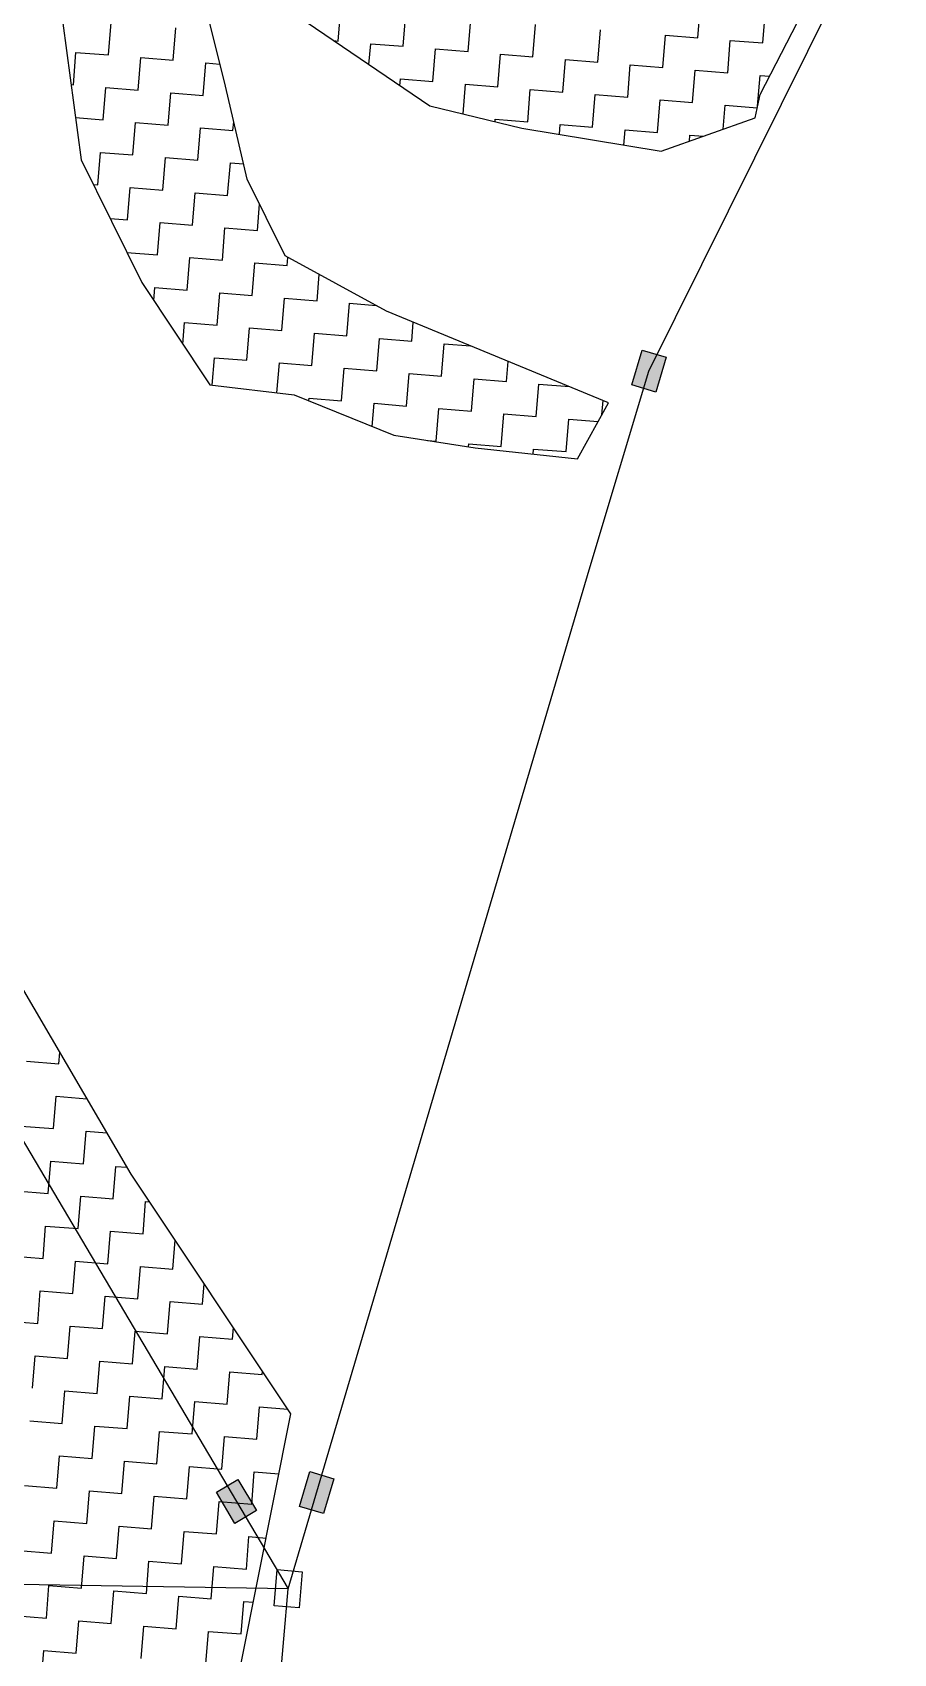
# Model space of a CAD drawing. Header units: metres. Extents: x 286589 to 288713, y 2001360 to 2004418.
# Drawn here: x 288480.3 to 288618.7, y 2002813.7 to 2003074.3 of the extents above; entities that cross this region are included whole.
import ezdxf

# ---------------------------------------------------------------- set-up
doc = ezdxf.new("R2010")
doc.units = ezdxf.units.M
doc.header["$MEASUREMENT"] = 0
for name, color, linetype in [('POLY_HATCH', 12, 'Continuous'), ('POLY_PARCEL', 6, 'Continuous'), ('V_BOUND_LINE', 7, 'Continuous')]:
    doc.layers.add(name, color=color, linetype=linetype)

msp = doc.modelspace()

# ---------------------------------------------------------------- hatches: boundary and pattern name
for points in [[(288582.18, 2003022.07), (288578.32, 2003023.23), (288576.65, 2003017.64), (288580.51, 2003016.49)], [(288528.72, 2002841.78), (288524.86, 2002842.92), (288523.2, 2002837.33), (288527.07, 2002836.19)], [(288513.32, 2002841.66), (288509.85, 2002839.61), (288512.82, 2002834.59), (288516.29, 2002836.65)]]:
    msp.add_hatch(color=256).paths.add_polyline_path(points)

# ---------------------------------------------------------------- linework, layer by layer
for points in [[(288576.65, 2003017.64), (288578.32, 2003023.23), (288582.18, 2003022.07), (288580.51, 2003016.49)], [(288523.2, 2002837.33), (288524.86, 2002842.92), (288528.72, 2002841.78), (288527.07, 2002836.19)], [(288512.82, 2002834.59), (288509.85, 2002839.61), (288513.32, 2002841.66), (288516.29, 2002836.65)], [(288523.65, 2002826.8), (288523.15, 2002820.99), (288519.13, 2002821.34), (288519.63, 2002827.15)]]:
    msp.add_lwpolyline(points, close=True)
at = {"layer": 'POLY_HATCH', "linetype": 'Continuous'}
for p, q in [((288529.45, 2003072.92), (288529.88, 2003078.14)), ((288539.89, 2003072.07), (288540.31, 2003077.29)), ((288587.28, 2003073.46), (288587.7, 2003078.68)), ((288597.71, 2003072.61), (288598.14, 2003077.83)), ((288492.5, 2003070.68), (288492.92, 2003075.9)), ((288502.93, 2003069.83), (288503.36, 2003075.05)), ((288550.32, 2003071.22), (288550.75, 2003076.44)), ((288560.76, 2003070.37), (288561.18, 2003075.58)), ((288571.2, 2003069.52), (288571.62, 2003074.73)), ((288528.75, 2003072.98), (288529.45, 2003072.92)), ((288534.39, 2003069.13), (288534.67, 2003072.49)), ((288534.67, 2003072.49), (288539.89, 2003072.07)), ((288581.63, 2003068.67), (288582.06, 2003073.88)), ((288582.06, 2003073.88), (288587.28, 2003073.46)), ((288592.07, 2003067.81), (288592.49, 2003073.03)), ((288592.49, 2003073.03), (288597.71, 2003072.61)), ((288486.86, 2003065.89), (288487.28, 2003071.1)), ((288487.28, 2003071.1), (288492.5, 2003070.68)), ((288497.29, 2003065.03), (288497.72, 2003070.25)), ((288497.72, 2003070.25), (288502.93, 2003069.83)), ((288507.73, 2003064.18), (288508.15, 2003069.4)), ((288508.15, 2003069.4), (288510.42, 2003069.22)), ((288544.68, 2003066.42), (288545.11, 2003071.64)), ((288545.11, 2003071.64), (288550.32, 2003071.22)), ((288555.12, 2003065.57), (288555.54, 2003070.79)), ((288555.54, 2003070.79), (288560.76, 2003070.37)), ((288565.55, 2003064.72), (288565.98, 2003069.94)), ((288565.98, 2003069.94), (288571.2, 2003069.52)), ((288539.37, 2003065.74), (288539.46, 2003066.85)), ((288539.46, 2003066.85), (288544.68, 2003066.42)), ((288575.99, 2003063.87), (288576.41, 2003069.09)), ((288576.41, 2003069.09), (288581.63, 2003068.67)), ((288586.42, 2003063.02), (288586.85, 2003068.24)), ((288586.85, 2003068.24), (288592.07, 2003067.81)), ((288596.88, 2003062.44), (288597.29, 2003067.39)), ((288597.29, 2003067.39), (288598.8, 2003067.27)), ((288486.49, 2003065.92), (288486.86, 2003065.89)), ((288491.65, 2003060.24), (288492.07, 2003065.46)), ((288492.07, 2003065.46), (288497.29, 2003065.03)), ((288502.08, 2003059.39), (288502.51, 2003064.61)), ((288502.51, 2003064.61), (288507.73, 2003064.18)), ((288549.51, 2003061.2), (288549.9, 2003066)), ((288549.9, 2003066), (288555.12, 2003065.57)), ((288559.91, 2003059.93), (288560.33, 2003065.15)), ((288560.33, 2003065.15), (288565.55, 2003064.72)), ((288570.34, 2003059.08), (288570.77, 2003064.3)), ((288570.77, 2003064.3), (288575.99, 2003063.87)), ((288580.78, 2003058.23), (288581.21, 2003063.45)), ((288581.21, 2003063.45), (288586.42, 2003063.02)), ((288591.33, 2003058.74), (288591.64, 2003062.6)), ((288591.64, 2003062.6), (288596.83, 2003062.17)), ((288487.2, 2003060.6), (288491.65, 2003060.24)), ((288496.44, 2003054.6), (288496.87, 2003059.82)), ((288496.87, 2003059.82), (288502.08, 2003059.39)), ((288506.88, 2003053.75), (288507.3, 2003058.97)), ((288507.3, 2003058.97), (288512.52, 2003058.54)), ((288512.52, 2003058.54), (288512.64, 2003059.95)), ((288554.66, 2003059.96), (288554.69, 2003060.36)), ((288554.69, 2003060.36), (288559.91, 2003059.93)), ((288565, 2003057.92), (288565.13, 2003059.51)), ((288565.13, 2003059.51), (288570.34, 2003059.08)), ((288575.36, 2003056.2), (288575.56, 2003058.65)), ((288575.56, 2003058.65), (288580.78, 2003058.23)), ((288585.92, 2003056.81), (288586, 2003057.8)), ((288586, 2003057.8), (288588.19, 2003057.63)), ((288490.8, 2003049.81), (288491.22, 2003055.02)), ((288491.22, 2003055.02), (288496.44, 2003054.6)), ((288501.23, 2003048.95), (288501.66, 2003054.17)), ((288501.66, 2003054.17), (288506.88, 2003053.75)), ((288511.67, 2003048.1), (288512.1, 2003053.32)), ((288512.1, 2003053.32), (288514.23, 2003053.15)), ((288490.06, 2003049.87), (288490.8, 2003049.81)), ((288495.59, 2003044.16), (288496.02, 2003049.38)), ((288496.02, 2003049.38), (288501.23, 2003048.95)), ((288506.03, 2003043.31), (288506.45, 2003048.53)), ((288506.45, 2003048.53), (288511.67, 2003048.1)), ((288516.46, 2003042.46), (288516.81, 2003046.67)), ((288492.77, 2003044.39), (288495.59, 2003044.16)), ((288500.38, 2003038.52), (288500.81, 2003043.74)), ((288500.81, 2003043.74), (288506.03, 2003043.31)), ((288510.82, 2003037.67), (288511.24, 2003042.89)), ((288511.24, 2003042.89), (288516.46, 2003042.46)), ((288495.48, 2003038.92), (288500.38, 2003038.52)), ((288505.18, 2003032.88), (288505.6, 2003038.09)), ((288505.6, 2003038.09), (288510.82, 2003037.67)), ((288521.26, 2003036.82), (288521.36, 2003038.13)), ((288515.61, 2003032.02), (288516.04, 2003037.24)), ((288516.04, 2003037.24), (288521.26, 2003036.82)), ((288526.05, 2003031.17), (288526.39, 2003035.39)), ((288499.79, 2003031.2), (288499.96, 2003033.3)), ((288499.96, 2003033.3), (288505.18, 2003032.88)), ((288509.97, 2003027.23), (288510.39, 2003032.45)), ((288510.39, 2003032.45), (288515.61, 2003032.02)), ((288520.4, 2003026.38), (288520.83, 2003031.6)), ((288520.83, 2003031.6), (288526.05, 2003031.17)), ((288530.84, 2003025.53), (288531.27, 2003030.75)), ((288531.27, 2003030.75), (288535.54, 2003030.4)), ((288504.47, 2003024.16), (288504.75, 2003027.66)), ((288504.75, 2003027.66), (288509.97, 2003027.23)), ((288541.28, 2003024.68), (288541.52, 2003027.71)), ((288514.76, 2003021.59), (288515.19, 2003026.81)), ((288515.19, 2003026.81), (288520.4, 2003026.38)), ((288525.2, 2003020.74), (288525.62, 2003025.96)), ((288525.62, 2003025.96), (288530.84, 2003025.53)), ((288535.63, 2003019.89), (288536.06, 2003025.11)), ((288536.06, 2003025.11), (288541.28, 2003024.68)), ((288546.07, 2003019.04), (288546.5, 2003024.25)), ((288546.5, 2003024.25), (288550.74, 2003023.91)), ((288509.18, 2003017.58), (288509.54, 2003022.01)), ((288509.54, 2003022.01), (288514.76, 2003021.59)), ((288519.59, 2003016.37), (288519.98, 2003021.16)), ((288519.98, 2003021.16), (288525.2, 2003020.74)), ((288529.99, 2003015.09), (288530.42, 2003020.31)), ((288530.42, 2003020.31), (288535.63, 2003019.89)), ((288556.51, 2003018.19), (288556.77, 2003021.42)), ((288540.43, 2003014.24), (288540.85, 2003019.46)), ((288540.85, 2003019.46), (288546.07, 2003019.04)), ((288550.86, 2003013.39), (288551.29, 2003018.61)), ((288551.29, 2003018.61), (288556.51, 2003018.19)), ((288561.3, 2003012.54), (288561.72, 2003017.76)), ((288561.72, 2003017.76), (288566.61, 2003017.36)), ((288524.74, 2003015.1), (288524.77, 2003015.52)), ((288524.77, 2003015.52), (288529.99, 2003015.09)), ((288534.91, 2003010.97), (288535.21, 2003014.67)), ((288535.21, 2003014.67), (288540.43, 2003014.24)), ((288571.83, 2003012.83), (288572.02, 2003015.13)), ((288545.22, 2003008.6), (288545.64, 2003013.82)), ((288545.64, 2003013.82), (288550.86, 2003013.39)), ((288555.66, 2003007.75), (288556.08, 2003012.97)), ((288556.08, 2003012.97), (288561.3, 2003012.54)), ((288566.09, 2003006.9), (288566.52, 2003012.12)), ((288566.52, 2003012.12), (288571.22, 2003011.73)), ((288543.78, 2003008.72), (288545.22, 2003008.6)), ((288550.4, 2003007.7), (288550.44, 2003008.17)), ((288550.44, 2003008.17), (288555.66, 2003007.75)), ((288560.81, 2003006.5), (288560.87, 2003007.32)), ((288560.87, 2003007.32), (288566.09, 2003006.9)), ((288484.53, 2002908.49), (288484.68, 2002910.29)), ((288479.31, 2002908.92), (288484.53, 2002908.49)), ((288483.68, 2002898.06), (288484.11, 2002903.27)), ((288484.11, 2002903.27), (288489.02, 2002902.87)), ((288478.46, 2002898.48), (288483.68, 2002898.06)), ((288488.47, 2002892.41), (288488.9, 2002897.63)), ((288488.9, 2002897.63), (288492.25, 2002897.36)), ((288482.83, 2002887.62), (288483.26, 2002892.84)), ((288483.26, 2002892.84), (288488.47, 2002892.41)), ((288493.27, 2002886.77), (288493.69, 2002891.99)), ((288493.69, 2002891.99), (288495.48, 2002891.84)), ((288477.61, 2002888.04), (288482.83, 2002887.62)), ((288487.62, 2002881.98), (288488.05, 2002887.19)), ((288488.05, 2002887.19), (288493.27, 2002886.77)), ((288498.06, 2002881.13), (288498.48, 2002886.34)), ((288498.48, 2002886.34), (288499.09, 2002886.29)), ((288481.98, 2002877.18), (288482.4, 2002882.4)), ((288482.4, 2002882.4), (288487.62, 2002881.98)), ((288492.42, 2002876.33), (288492.84, 2002881.55)), ((288492.84, 2002881.55), (288498.06, 2002881.13)), ((288502.85, 2002875.48), (288503.23, 2002880.11)), ((288476.76, 2002877.61), (288481.98, 2002877.18)), ((288486.77, 2002871.54), (288487.2, 2002876.76)), ((288487.2, 2002876.76), (288492.42, 2002876.33)), ((288497.21, 2002870.69), (288497.63, 2002875.91)), ((288497.63, 2002875.91), (288502.85, 2002875.48)), ((288481.13, 2002866.75), (288481.55, 2002871.97)), ((288481.55, 2002871.97), (288486.77, 2002871.54)), ((288491.56, 2002865.9), (288491.99, 2002871.11)), ((288491.99, 2002871.11), (288497.21, 2002870.69)), ((288507.64, 2002869.84), (288507.91, 2002873.1)), ((288502, 2002865.05), (288502.43, 2002870.26)), ((288502.43, 2002870.26), (288507.64, 2002869.84)), ((288475.91, 2002867.17), (288481.13, 2002866.75)), ((288485.92, 2002861.1), (288486.35, 2002866.32)), ((288486.35, 2002866.32), (288491.56, 2002865.9)), ((288512.44, 2002864.2), (288512.59, 2002866.09)), ((288496.36, 2002860.25), (288496.78, 2002865.47)), ((288496.78, 2002865.47), (288502, 2002865.05)), ((288506.79, 2002859.4), (288507.22, 2002864.62)), ((288507.22, 2002864.62), (288512.44, 2002864.2)), ((288480.28, 2002856.31), (288480.7, 2002861.53)), ((288480.7, 2002861.53), (288485.92, 2002861.1)), ((288490.71, 2002855.46), (288491.14, 2002860.68)), ((288491.14, 2002860.68), (288496.36, 2002860.25)), ((288501.15, 2002854.61), (288501.58, 2002859.83)), ((288501.58, 2002859.83), (288506.79, 2002859.4)), ((288511.59, 2002853.76), (288512.01, 2002858.98)), ((288512.01, 2002858.98), (288517.23, 2002858.55)), ((288517.23, 2002858.55), (288517.27, 2002859.08)), ((288485.07, 2002850.67), (288485.5, 2002855.89)), ((288485.5, 2002855.89), (288490.71, 2002855.46)), ((288495.51, 2002849.82), (288495.93, 2002855.03)), ((288495.93, 2002855.03), (288501.15, 2002854.61)), ((288505.94, 2002848.97), (288506.37, 2002854.18)), ((288506.37, 2002854.18), (288511.59, 2002853.76)), ((288516.38, 2002848.12), (288516.8, 2002853.33)), ((288516.8, 2002853.33), (288521.36, 2002852.96)), ((288479.85, 2002851.09), (288485.07, 2002850.67)), ((288489.86, 2002845.02), (288490.29, 2002850.24)), ((288490.29, 2002850.24), (288495.51, 2002849.82)), ((288500.3, 2002844.17), (288500.73, 2002849.39)), ((288500.73, 2002849.39), (288505.94, 2002848.97)), ((288510.74, 2002843.32), (288511.16, 2002848.54)), ((288511.16, 2002848.54), (288516.38, 2002848.12)), ((288484.22, 2002840.23), (288484.65, 2002845.45)), ((288484.65, 2002845.45), (288489.86, 2002845.02)), ((288494.66, 2002839.38), (288495.08, 2002844.6)), ((288495.08, 2002844.6), (288500.3, 2002844.17)), ((288505.09, 2002838.53), (288505.52, 2002843.75)), ((288505.52, 2002843.75), (288510.74, 2002843.32)), ((288515.53, 2002837.68), (288515.95, 2002842.9)), ((288515.95, 2002842.9), (288519.92, 2002842.57)), ((288479, 2002840.66), (288484.22, 2002840.23)), ((288489.01, 2002834.59), (288489.44, 2002839.81)), ((288489.44, 2002839.81), (288494.66, 2002839.38)), ((288499.45, 2002833.74), (288499.87, 2002838.96)), ((288499.87, 2002838.96), (288505.09, 2002838.53)), ((288509.89, 2002832.89), (288510.31, 2002838.1)), ((288510.31, 2002838.1), (288515.53, 2002837.68)), ((288483.37, 2002829.8), (288483.79, 2002835.01)), ((288483.79, 2002835.01), (288489.01, 2002834.59)), ((288493.81, 2002828.94), (288494.23, 2002834.16)), ((288494.23, 2002834.16), (288499.45, 2002833.74)), ((288504.24, 2002828.09), (288504.67, 2002833.31)), ((288504.67, 2002833.31), (288509.89, 2002832.89)), ((288514.68, 2002827.24), (288515.1, 2002832.46)), ((288515.1, 2002832.46), (288517.86, 2002832.24)), ((288478.15, 2002830.22), (288483.37, 2002829.8)), ((288488.16, 2002824.15), (288488.59, 2002829.37)), ((288488.59, 2002829.37), (288493.81, 2002828.94)), ((288498.6, 2002823.3), (288499.02, 2002828.52)), ((288499.02, 2002828.52), (288504.24, 2002828.09)), ((288509.03, 2002822.45), (288509.46, 2002827.67)), ((288509.46, 2002827.67), (288514.68, 2002827.24)), ((288482.52, 2002819.36), (288482.94, 2002824.58)), ((288482.94, 2002824.58), (288488.16, 2002824.15)), ((288492.96, 2002818.51), (288493.38, 2002823.73)), ((288493.38, 2002823.73), (288498.6, 2002823.3)), ((288503.39, 2002817.66), (288503.82, 2002822.88)), ((288503.82, 2002822.88), (288509.03, 2002822.45)), ((288513.83, 2002816.81), (288514.25, 2002822.02)), ((288514.25, 2002822.02), (288515.8, 2002821.9)), ((288477.3, 2002819.78), (288482.52, 2002819.36)), ((288487.31, 2002813.72), (288487.74, 2002818.93)), ((288487.74, 2002818.93), (288492.96, 2002818.51)), ((288497.75, 2002812.86), (288498.17, 2002818.08)), ((288498.17, 2002818.08), (288503.39, 2002817.66)), ((288508.18, 2002812.01), (288508.61, 2002817.23)), ((288508.61, 2002817.23), (288513.83, 2002816.81)), ((288481.67, 2002808.92), (288482.09, 2002814.14)), ((288482.09, 2002814.14), (288487.31, 2002813.72))]:
    msp.add_line(p, q, dxfattribs=at)
at = {"layer": 'POLY_HATCH'}
for points in [[(288496.2, 2002624.83), (288502.16, 2002685.68), (288508.14, 2002753.26), (288513.9, 2002812.36), (288521.85, 2002852.23), (288496.14, 2002890.72), (288472.89, 2002930.43), (288456.68, 2002952.08), (288441.48, 2002974.59), (288426.77, 2003014.55), (288413.03, 2003031.74), (288387.03, 2003037.65), (288366.57, 2003047.82), (288347.79, 2003066.84), (288342.19, 2003085.26)], [(288524.43, 2003075.92), (288544.15, 2003062.49), (288558.99, 2003058.92), (288581.39, 2003055.2), (288596.5, 2003060.59), (288597.27, 2003064.31), (288608.51, 2003086.08)], [(288485.17, 2003075.81), (288488.1, 2003053.82), (288497.85, 2003034.12), (288508.8, 2003017.63), (288522.39, 2003016.05), (288538.41, 2003009.54), (288551.49, 2003007.53), (288567.9, 2003005.72), (288572.9, 2003014.77), (288537.2, 2003029.49), (288520.9, 2003038.39), (288514.81, 2003050.7), (288511.3, 2003065.64), (288507.75, 2003080.11)]]:
    msp.add_lwpolyline(points, dxfattribs=at)
at = {"layer": 'POLY_PARCEL'}
for p, q in [((288375.48, 2003070.58), (288521.39, 2002824.07)), ((288521.39, 2002824.07), (288446.35, 2002825.28))]:
    msp.add_line(p, q, dxfattribs=at)
at = {"layer": 'V_BOUND_LINE'}
for p, q in [((288579.41, 2003019.86), (288618.74, 2003099.08)), ((288569.77, 2002987.88), (288579.41, 2003019.86)), ((288521.39, 2002824.07), (288569.77, 2002987.88)), ((288511.19, 2002706.59), (288521.39, 2002824.07))]:
    msp.add_line(p, q, dxfattribs=at)

doc.saveas('drawing.dxf')
